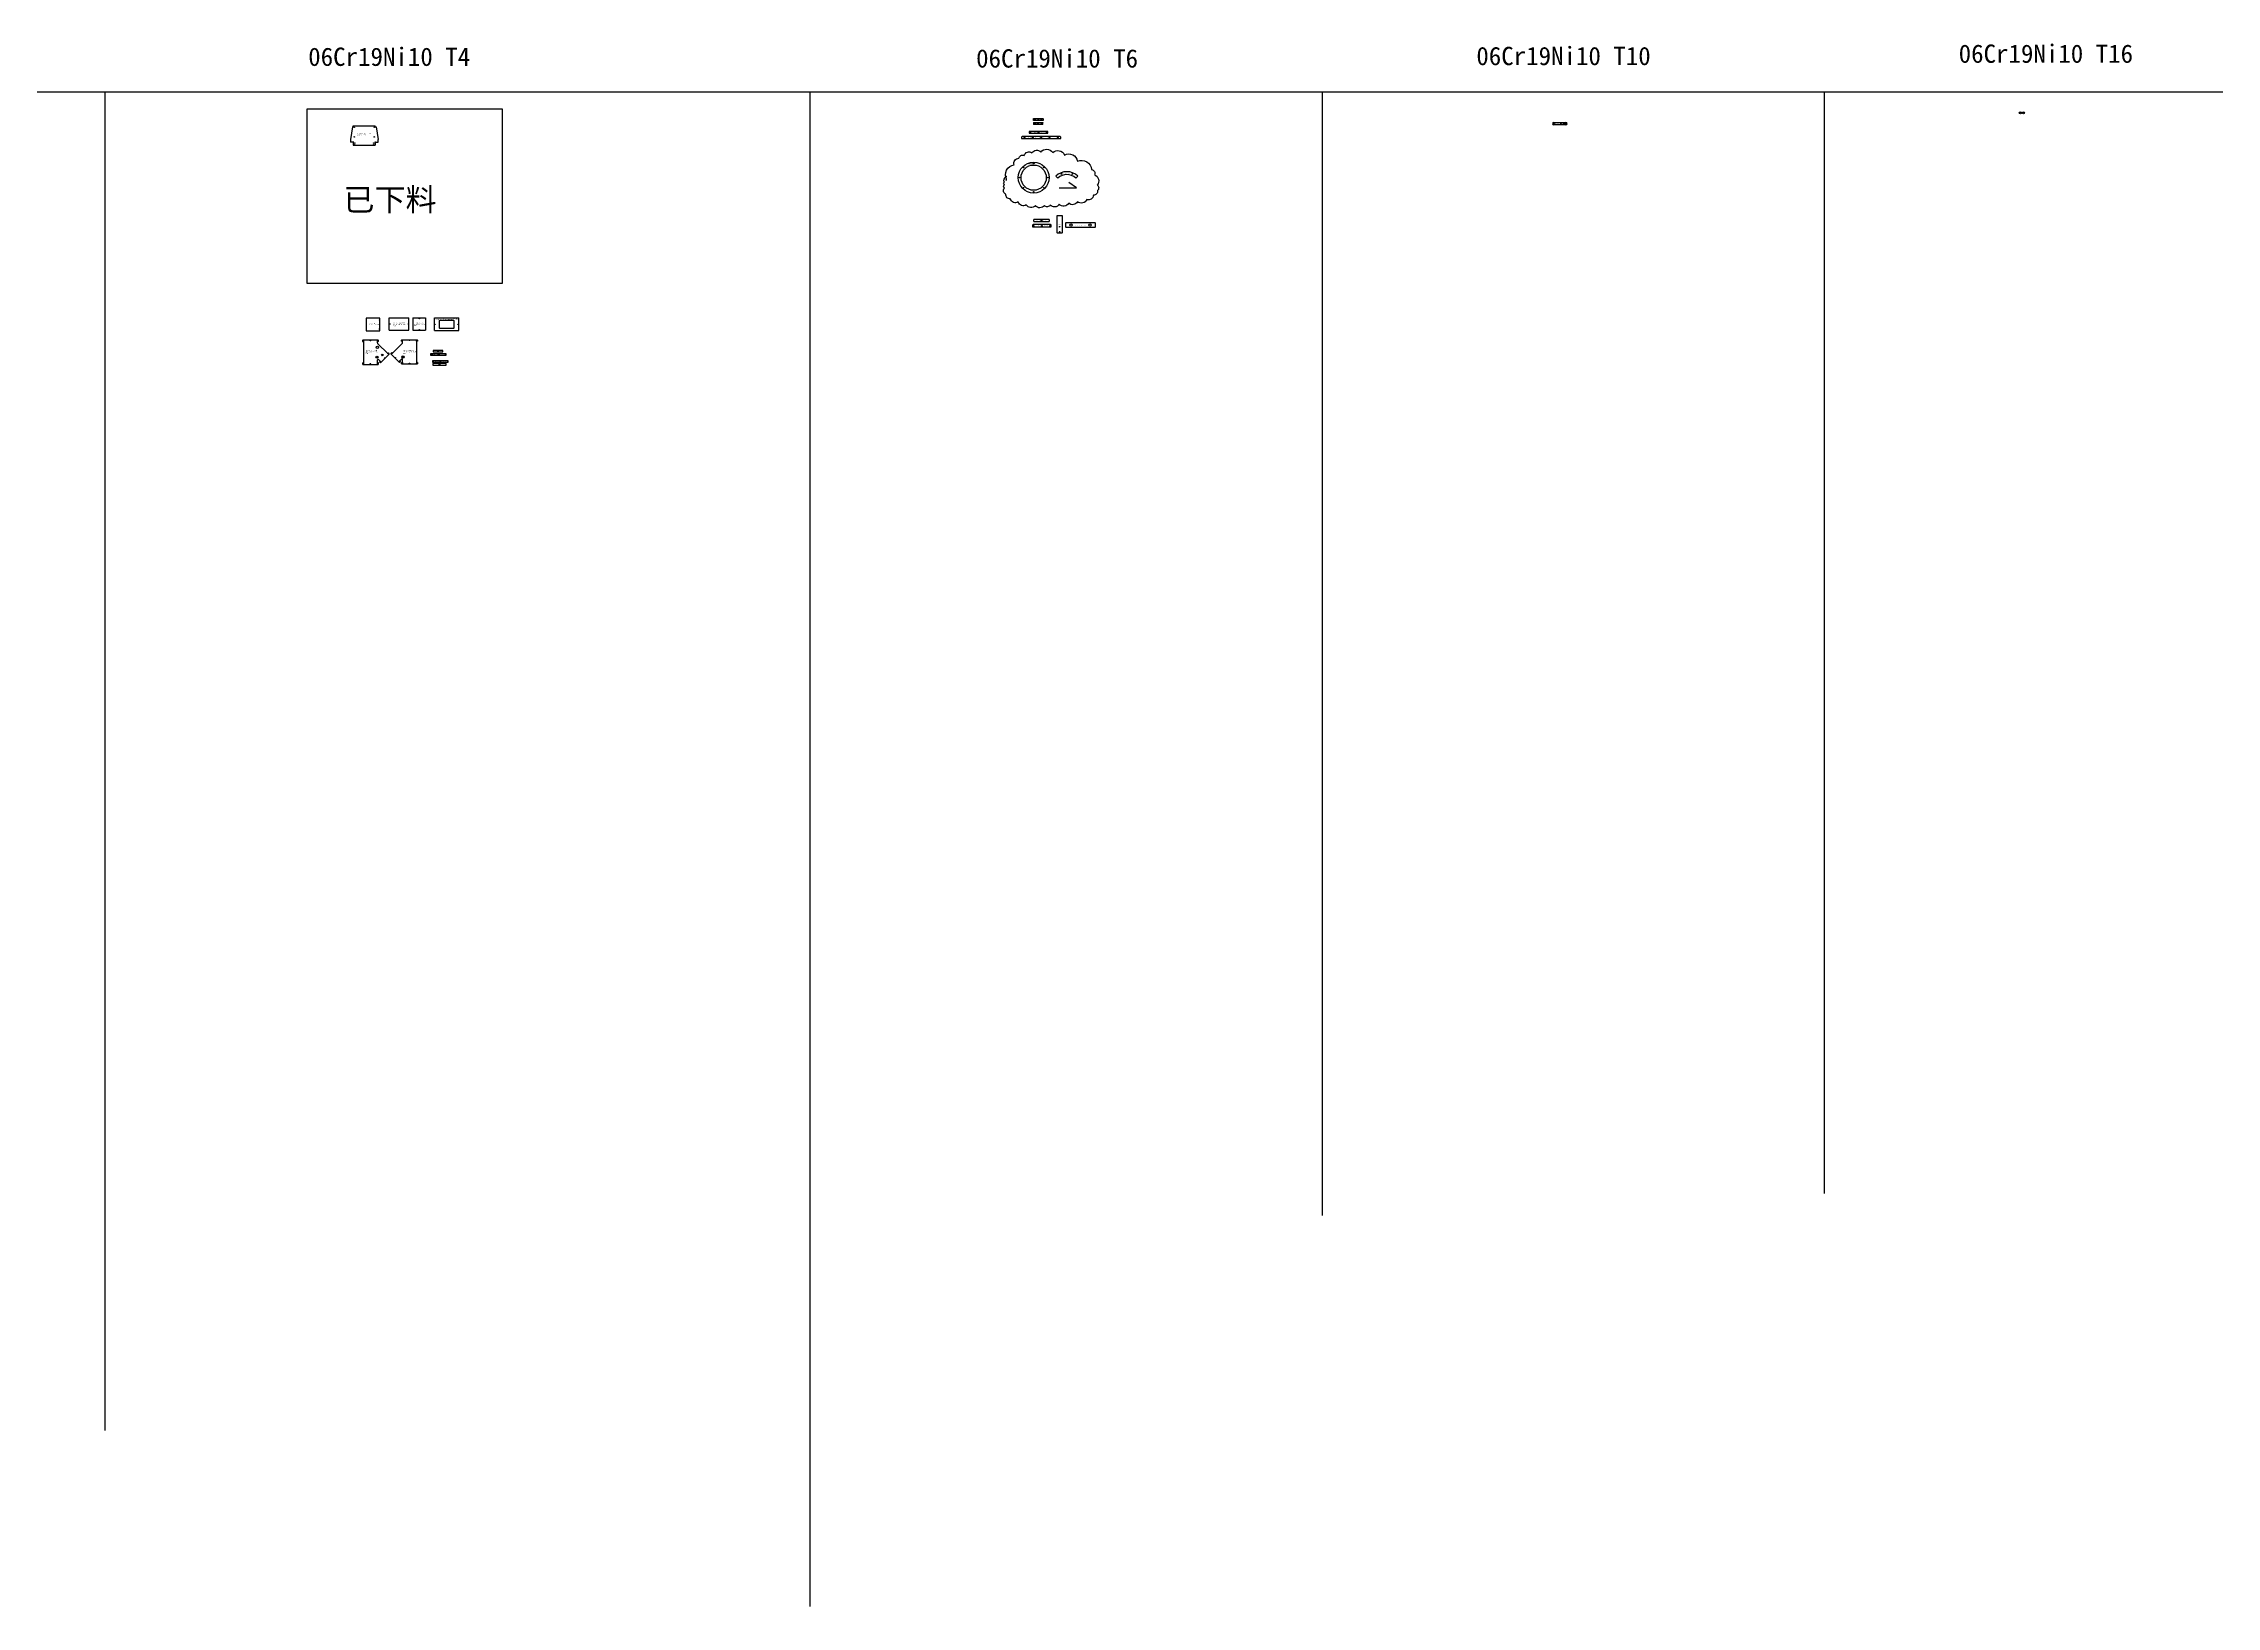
# Model space of a CAD drawing. Header units: millimetres. Extents: x -16 to 447564, y -223076 to 222851.
# Drawn here: x 213536 to 247942, y 197903 to 222649 of the extents above; entities that cross this region are included whole.
import ezdxf

# ---------------------------------------------------------------- set-up
doc = ezdxf.new("R2010")
doc.units = ezdxf.units.MM

# ---------------------------------------------------------------- blocks, each defined once
blk = doc.blocks.new('1303000031580_支架_101009002')
at = {"color": 7, "linetype": 'CONTINUOUS'}
for p, q in [((-188, 123), (-218, -77)), ((-176, 123), (-188, 123)), ((-176, 123), (-167, 120)), ((-175, 128), (-175, 140)), ((-175, 140), (175, 140)), ((-167, 120), (-175, 128)), ((175, 128), (167, 120)), ((167, 120), (176, 123)), ((175, 128), (175, 140)), ((176, 123), (188, 123)), ((188, 123), (218, -77)), ((-218, -77), (-218, -123)), ((-176, -123), (-218, -123)), ((-167, -119), (-176, -123)), ((-175, -128), (-167, -119)), ((-175, -128), (-175, -170)), ((-175, -170), (175, -170)), ((176, -123), (167, -119)), ((167, -119), (175, -128)), ((175, -128), (175, -170)), ((176, -123), (218, -123)), ((218, -123), (218, -77))]:
    blk.add_line(p, q, dxfattribs=at)
at = {"color": 6, "linetype": 'CONTINUOUS'}
for p, q in [((-167, 124), (-171, 124)), ((-171, 121), (-171, 119)), ((171, 124), (168, 124)), ((171, 117), (171, 121)), ((-171, -119), (-171, -121)), ((-171, -124), (-168, -124)), ((167, -124), (171, -124)), ((171, -121), (171, -118))]:
    blk.add_line(p, q, dxfattribs=at)
at = {"color": 7, "linetype": 'CONTINUOUS'}
for centre in [(-158, 113), (158, 113), (-158, -37), (-150, -136), (-150, -160), (150, -136), (150, -160), (158, -37)]:
    blk.add_circle(centre, 4, dxfattribs=at)
at = {"color": 3, "insert": (-118, 17), "char_height": 10.5, "width": 279.25, "attachment_point": 1}
blk.add_mtext('1303000031580 {\\fSimSun|b0|i0|c134|p2;支架 }101009002300 06Cr19Ni10 T4 {\\fSimSun|b0|i0|c134|p2;共}2{\\fSimSun|b0|i0|c134|p2;件}', dxfattribs=at)
blk = doc.blocks.new('101002010362___块')
at = {"color": 7, "linetype": 'CONTINUOUS'}
for p, q in [((-1026, 4019), (-1024, 4021)), ((-1026, 3991), (-1026, 4019)), ((-1026, 3991), (-1024, 3989)), ((-1024, 4021), (-878, 4021)), ((-878, 3989), (-1024, 3989)), ((-1008, 4012), (-1008, 3999)), ((-995, 4012), (-1008, 4012)), ((-1008, 3998), (-995, 3998)), ((-994, 3999), (-994, 4012)), ((-945, 4012), (-958, 4012)), ((-958, 4012), (-958, 3999)), ((-958, 3998), (-945, 3998)), ((-944, 3999), (-944, 4012)), ((-908, 4012), (-908, 3999)), ((-895, 4012), (-908, 4012)), ((-908, 3998), (-895, 3998)), ((-894, 3999), (-894, 4012)), ((-876, 4019), (-878, 4021)), ((-876, 3991), (-878, 3989)), ((-876, 4019), (-876, 3991))]:
    blk.add_line(p, q, dxfattribs=at)
for centre, start, end in [((-1008, 4012), 90, 180), ((-1008, 3999), 180, 270), ((-995, 4012), 0, 90), ((-995, 3999), 270, 0), ((-958, 4012), 90, 180), ((-958, 3999), 180, 270), ((-945, 4012), 0, 90), ((-945, 3999), 270, 0), ((-908, 4012), 90, 180), ((-908, 3999), 180, 270), ((-895, 4012), 0, 90), ((-895, 3999), 270, 0)]:
    blk.add_arc(centre, 0.5, start, end, dxfattribs=at)
at = {"color": 3, "insert": (-1012, 4014), "char_height": 5.25, "width": 126.21, "attachment_point": 1}
blk.add_mtext('1303000017623{\\fSimSun|b0|i0|c134|p54;  块 }101002010362{\\fSimSun|b0|i0|c134|p54; }   06Cr19Ni10     T6    1{\\fSimSun|b0|i0|c134|p54;件}/{\\fSimSun|b0|i0|c134|p54;套}  {\\fSimSun|b0|i0|c134|p54;共2件}', dxfattribs=at)
blk = doc.blocks.new('101002010363___块')
at = {"color": 7, "linetype": 'CONTINUOUS'}
for p, q in [((-1029, 3945), (-1031, 3943)), ((-1031, 3943), (-1031, 3915)), ((-1029, 3913), (-1031, 3915)), ((-1029, 3945), (-883, 3945)), ((-883, 3913), (-1029, 3913)), ((-883, 3945), (-881, 3943)), ((-881, 3915), (-883, 3913)), ((-881, 3915), (-881, 3943))]:
    blk.add_line(p, q, dxfattribs=at)
for centre in [(-1006, 3929), (-956, 3929), (-906, 3929)]:
    blk.add_circle(centre, 7, dxfattribs=at)
at = {"color": 3, "insert": (-1017, 3938), "char_height": 5.25, "width": 121.7, "attachment_point": 1}
blk.add_mtext('1303000017625{\\fSimSun|b0|i0|c134|p54; 块 }101002010363   06Cr19Ni10     T6    1{\\fSimSun|b0|i0|c134|p54;件}/{\\fSimSun|b0|i0|c134|p54;套}  {\\fSimSun|b0|i0|c134|p54;共2件}', dxfattribs=at)
blk = doc.blocks.new('1303000020155_板_1010080015')
at = {"color": 7, "linetype": 'CONTINUOUS'}
for p, q in [((-150, 15), (-150, -15)), ((150, 15), (-150, 15)), ((150, -15), (150, 15)), ((-150, -15), (150, -15))]:
    blk.add_line(p, q, dxfattribs=at)
for centre in [(-132, -1), (0, -1), (132, -1)]:
    blk.add_circle(centre, 5, dxfattribs=at)
at = {"color": 3, "insert": (-104, 9), "char_height": 7, "width": 174.32, "attachment_point": 1}
blk.add_mtext('1303000020155 {\\fSimSun|b0|i0|c134|p2;板 }101008001551 06Cr19Ni10_T6_GB_T4237  {\\fSimSun|b0|i0|c134|p2;共}8{\\fSimSun|b0|i0|c134|p2;件}', dxfattribs=at)
blk = doc.blocks.new('1303000020158_板_1010080015')
at = {"color": 7, "linetype": 'CONTINUOUS'}
for p, q in [((-310, 5), (-310, -15)), ((300, 15), (-300, 15)), ((310, -15), (310, 5))]:
    blk.add_line(p, q, dxfattribs=at)
at = {"color": 7}
blk.add_line((-310, -15), (310, -15), dxfattribs=at)
at = {"color": 7, "linetype": 'CONTINUOUS'}
for centre in [(-264, 0), (-132, 0), (0, 0), (132, 0), (264, 0)]:
    blk.add_circle(centre, 5, dxfattribs=at)
for centre, start, end in [((-300, 5), 90, 180), ((300, 5), 0, 90)]:
    blk.add_arc(centre, 10, start, end, dxfattribs=at)
at = {"color": 3, "insert": (-221, 5), "char_height": 7, "width": 331, "attachment_point": 1}
blk.add_mtext('1303000020158 {\\fSimSun|b0|i0|c134|p2;板 }101008001550 06Cr19Ni10_T6_GB_T4237  {\\fSimSun|b0|i0|c134|p2;共}8{\\fSimSun|b0|i0|c134|p2;件}', dxfattribs=at)
blk = doc.blocks.new('1303000020101_垫_1010080015')
at = {"color": 7, "linetype": 'CONTINUOUS'}
for centre, radius in [((0, 0), 245), ((-225, 0), 5), ((-225, 0), 5), ((0, 0), 200), ((-159, 159), 5), ((-159, 159), 5), ((0, 225), 5), ((0, 225), 5), ((159, 159), 5), ((159, 159), 5), ((225, 0), 5), ((225, 0), 5), ((-159, -159), 5), ((-159, -159), 5), ((0, -225), 5), ((0, -225), 5), ((159, -159), 5), ((159, -159), 5)]:
    blk.add_circle(centre, radius, dxfattribs=at)
at = {"color": 3, "insert": (-86, 225), "char_height": 7, "width": 176.44, "attachment_point": 1}
blk.add_mtext('1303000020101 {\\fSimSun|b0|i0|c134|p2;垫 }101008001543 06Cr19Ni10_T6_GB_T4237  {\\fSimSun|b0|i0|c134|p2;共}4{\\fSimSun|b0|i0|c134|p2;件}', dxfattribs=at)
blk = doc.blocks.new('1303000020101-1_垫_10100800')
for p, q in [((630, 165), (661, 133)), ((976, 165), (944, 133))]:
    blk.add_line(p, q)
at = {"color": 7, "linetype": 'CONTINUOUS'}
for centre in [(717, 199), (889, 199)]:
    blk.add_circle(centre, 5, dxfattribs=at)
for radius in [245, 200]:
    blk.add_arc((803, -8), radius, 45, 135, dxfattribs=at)
at = {"color": 3, "insert": (715, 217), "char_height": 7, "width": 196.16, "attachment_point": 1}
blk.add_mtext('1303000020101-1 {\\fSimSun|b0|i0|c134|p2;垫 }101008001543 06Cr19Ni10_T6_GB_T4237 4{\\fSimSun|b0|i0|c134|p2;件}/{\\fSimSun|b0|i0|c134|p2;套  共16件}', dxfattribs=at)
blk = doc.blocks.new('101004001660__翻板')
at = {"color": 7, "linetype": 'CONTINUOUS'}
for p, q in [((6283, 2229), (6067, 2229)), ((6067, 2229), (6067, 2030)), ((6283, 2030), (6283, 2229)), ((6067, 2030), (6283, 2030))]:
    blk.add_line(p, q, dxfattribs=at)
for centre in [(6274, 2200), (6274, 2130), (6274, 2060)]:
    blk.add_circle(centre, 3.3, dxfattribs=at)
at = {"color": 3, "insert": (6113, 2147), "char_height": 7, "width": 139.16, "attachment_point": 1}
blk.add_mtext('101004001660  {\\fSimSun|b0|i0|c134|p2;翻板  }06Cr19Ni10  T4  1{\\fSimSun|b0|i0|c134|p2;件}/{\\fSimSun|b0|i0|c134|p2;套  共}4{\\fSimSun|b0|i0|c134|p2;件}', dxfattribs=at)
blk = doc.blocks.new('101004001664_弯板')
at = {"color": 7, "linetype": 'CONTINUOUS'}
for p, q in [((2029, 1904), (2029, 2104)), ((2029, 2104), (2340, 2104)), ((2340, 1904), (2340, 2104)), ((2029, 1904), (2340, 1904))]:
    blk.add_line(p, q, dxfattribs=at)
at = {"color": 6}
for p, q in [((2051, 2098), (2051, 2104)), ((2286, 2104), (2286, 2098)), ((2319, 2104), (2319, 2098)), ((2051, 1904), (2051, 1908)), ((2286, 1908), (2286, 1904)), ((2319, 1908), (2319, 1904))]:
    blk.add_line(p, q, dxfattribs=at)
at = {"color": 7, "linetype": 'CONTINUOUS'}
for centre in [(2038, 2004), (2330, 2004)]:
    blk.add_circle(centre, 4, dxfattribs=at)
at = {"color": 3, "insert": (2089, 2027), "char_height": 14, "width": 204.43, "attachment_point": 1}
blk.add_mtext('101004001664 {\\fSimSun|b0|i0|c134|p2;弯板 }06Cr19Ni10 T4 1{\\fSimSun|b0|i0|c134|p2;件}/{\\fSimSun|b0|i0|c134|p2;套 }{\\fSimSun|b0|i0|c134|p2;共}4{\\fSimSun|b0|i0|c134|p2;件}', dxfattribs=at)
blk = doc.blocks.new('101004001665_弯板')
at = {"color": 7, "linetype": 'CONTINUOUS'}
for p, q in [((2404, 2100), (2604, 2100)), ((2404, 2100), (2404, 1905)), ((2604, 2100), (2604, 1905)), ((2404, 1905), (2604, 1905))]:
    blk.add_line(p, q, dxfattribs=at)
at = {"color": 6}
for p, q in [((2404, 2078), (2407, 2078)), ((2601, 2078), (2604, 2078)), ((2407, 1997), (2404, 1997)), ((2407, 1926), (2404, 1926)), ((2604, 1997), (2601, 1997)), ((2604, 1926), (2601, 1926))]:
    blk.add_line(p, q, dxfattribs=at)
at = {"color": 7, "linetype": 'CONTINUOUS'}
for centre in [(2504, 2090), (2504, 1914)]:
    blk.add_circle(centre, 4, dxfattribs=at)
at = {"color": 3, "insert": (2426, 2025), "char_height": 11.2, "width": 166.24, "attachment_point": 1}
blk.add_mtext('101004001665 {\\fSimSun|b0|i0|c134|p2;弯板 }06Cr19Ni10 T4 1{\\fSimSun|b0|i0|c134|p2;件}/{\\fSimSun|b0|i0|c134|p2;套 }{\\fSimSun|b0|i0|c134|p2;共}4{\\fSimSun|b0|i0|c134|p2;件}', dxfattribs=at)
blk = doc.blocks.new('101004001666_弯板')
at = {"color": 7, "linetype": 'CONTINUOUS'}
for p, q in [((2675, 1913), (2675, 2113)), ((2675, 2113), (3060, 2113)), ((2753, 1951), (2753, 2075)), ((2756, 2078), (2980, 2078)), ((2983, 2075), (2983, 1951)), ((3060, 1913), (3060, 2113)), ((2675, 1913), (3060, 1913)), ((2980, 1948), (2756, 1948))]:
    blk.add_line(p, q, dxfattribs=at)
at = {"color": 6}
for p, q in [((2696, 2108), (2696, 2113)), ((3039, 2113), (3039, 2108)), ((2696, 1913), (2696, 1919)), ((3039, 1919), (3039, 1913))]:
    blk.add_line(p, q, dxfattribs=at)
at = {"color": 7, "linetype": 'CONTINUOUS'}
for centre in [(2685, 2013), (3050, 2013)]:
    blk.add_circle(centre, 4, dxfattribs=at)
for centre, start, end in [((2756, 2075), 90, 180), ((2980, 2075), 0, 90), ((2756, 1951), 180, 270), ((2980, 1951), 270, 0)]:
    blk.add_arc(centre, 3, start, end, dxfattribs=at)
at = {"color": 3, "insert": (2685, 2099), "char_height": 11.2, "width": 359.37, "attachment_point": 1}
blk.add_mtext('101004001666 {\\fSimSun|b0|i0|c134|p2;弯板 }06Cr19Ni10 T4 1{\\fSimSun|b0|i0|c134|p2;件}/{\\fSimSun|b0|i0|c134|p2;套 共}4{\\fSimSun|b0|i0|c134|p2;件}', dxfattribs=at)
blk = doc.blocks.new('101004001667_弯板')
at = {"color": 7, "linetype": 'CONTINUOUS'}
for p, q in [((1653, 1821), (1653, 1801)), ((1653, 1801), (1668, 1801)), ((1898, 1826), (1658, 1826)), ((1668, 1809), (1668, 1458)), ((1668, 1809), (1668, 1809)), ((1668, 1801), (1668, 1809)), ((1889, 1809), (1888, 1809)), ((1888, 1779), (1888, 1809)), ((1889, 1801), (1889, 1809)), ((1903, 1801), (1889, 1801)), ((2056, 1608), (1891, 1772)), ((1903, 1801), (1903, 1821)), ((1653, 1466), (1653, 1446)), ((1653, 1466), (1668, 1466)), ((1658, 1441), (1898, 1441)), ((1668, 1466), (1668, 1458)), ((1668, 1458), (1668, 1458)), ((1888, 1458), (1888, 1511)), ((1888, 1458), (1889, 1458)), ((1889, 1466), (1889, 1458)), ((1903, 1466), (1889, 1466)), ((1903, 1446), (1903, 1466)), ((1905, 1518), (1935, 1488)), ((1919, 1483), (1930, 1493)), ((1919, 1483), (1933, 1469)), ((1930, 1493), (1935, 1488)), ((1935, 1488), (1935, 1488)), ((1940, 1469), (2075, 1603)), ((2050, 1614), (2061, 1624)), ((2056, 1608), (2050, 1614)), ((2056, 1608), (2056, 1608)), ((2075, 1610), (2061, 1624))]:
    blk.add_line(p, q, dxfattribs=at)
at = {"color": 6}
for p, q in [((1672, 1805), (1668, 1805)), ((1888, 1805), (1883, 1805)), ((1668, 1462), (1672, 1462)), ((1885, 1462), (1888, 1462)), ((1932, 1491), (1935, 1493)), ((2050, 1609), (2053, 1611))]:
    blk.add_line(p, q, dxfattribs=at)
at = {"color": 7, "linetype": 'CONTINUOUS'}
for centre, radius in [((1663, 1816), 4), ((1778, 1816), 4), ((1893, 1816), 4), ((1663, 1451), 4), ((1778, 1451), 4), ((1880, 1554), 10), ((1893, 1451), 4), ((1937, 1478), 4), ((2001, 1542), 4), ((2066, 1607), 4)]:
    blk.add_circle(centre, radius, dxfattribs=at)
at = {"color": 6, "linetype": 'CONTINUOUS'}
for centre, radius in [((1887, 1709), 17.5), ((1880, 1554), 17.5), ((1965, 1589), 12.5)]:
    blk.add_circle(centre, radius, dxfattribs=at)
at = {"color": 7, "linetype": 'CONTINUOUS'}
for centre, radius, start, end in [((1658, 1821), 5, 90, 180), ((1898, 1779), 10, 180, 225), ((1898, 1821), 5, 0, 90), ((1658, 1446), 5, 180, 270), ((1898, 1511), 10, 45, 180), ((1898, 1446), 5, 270, 0), ((1937, 1472), 5, 225, 315), ((2071, 1607), 5, 315, 45)]:
    blk.add_arc(centre, radius, start, end, dxfattribs=at)
at = {"color": 3, "insert": (1701, 1669), "char_height": 14, "width": 199.38, "attachment_point": 1}
blk.add_mtext('101004001667 {\\fSimSun|b0|i0|c134|p2;弯板 }06Cr19Ni10 T4 1{\\fSimSun|b0|i0|c134|p2;件}/{\\fSimSun|b0|i0|c134|p2;套 }{\\fSimSun|b0|i0|c134|p2;共}4{\\fSimSun|b0|i0|c134|p2;件}', dxfattribs=at)
blk = doc.blocks.new('101004001668_弯板')
at = {"color": 7, "linetype": 'CONTINUOUS'}
for p, q in [((2219, 1608), (2383, 1772)), ((2371, 1801), (2371, 1821)), ((2371, 1801), (2386, 1801)), ((2376, 1826), (2616, 1826)), ((2386, 1801), (2386, 1809)), ((2386, 1809), (2386, 1809)), ((2386, 1779), (2386, 1809)), ((2606, 1809), (2606, 1458)), ((2606, 1809), (2606, 1809)), ((2606, 1801), (2606, 1809)), ((2621, 1801), (2606, 1801)), ((2621, 1821), (2621, 1801)), ((2200, 1610), (2214, 1624)), ((2334, 1469), (2200, 1603)), ((2225, 1614), (2214, 1624)), ((2219, 1608), (2225, 1614)), ((2219, 1608), (2219, 1608)), ((2369, 1518), (2339, 1488)), ((2345, 1493), (2339, 1488)), ((2339, 1488), (2339, 1488)), ((2355, 1483), (2341, 1469)), ((2355, 1483), (2345, 1493)), ((2371, 1466), (2386, 1466)), ((2371, 1446), (2371, 1466)), ((2616, 1441), (2376, 1441)), ((2386, 1458), (2386, 1511)), ((2386, 1466), (2386, 1458)), ((2386, 1458), (2386, 1458)), ((2621, 1466), (2606, 1466)), ((2606, 1466), (2606, 1458)), ((2606, 1458), (2606, 1458)), ((2621, 1466), (2621, 1446))]:
    blk.add_line(p, q, dxfattribs=at)
at = {"color": 6}
for p, q in [((2386, 1805), (2391, 1805)), ((2602, 1805), (2606, 1805)), ((2224, 1609), (2222, 1611)), ((2342, 1491), (2340, 1493)), ((2390, 1462), (2386, 1462)), ((2606, 1462), (2602, 1462))]:
    blk.add_line(p, q, dxfattribs=at)
at = {"color": 7, "linetype": 'CONTINUOUS'}
for centre, radius in [((2381, 1816), 4), ((2496, 1816), 4), ((2611, 1816), 4), ((2209, 1607), 4), ((2273, 1542), 4), ((2338, 1478), 4), ((2381, 1451), 4), ((2394, 1554), 10), ((2496, 1451), 4), ((2611, 1451), 4)]:
    blk.add_circle(centre, radius, dxfattribs=at)
at = {"color": 6, "linetype": 'CONTINUOUS'}
blk.add_circle((2394, 1554), 17.5, dxfattribs=at)
at = {"color": 7, "linetype": 'CONTINUOUS'}
for centre, radius, start, end in [((2376, 1821), 5, 90, 180), ((2376, 1779), 10, 315, 0), ((2616, 1821), 5, 0, 90), ((2203, 1607), 5, 135, 225), ((2338, 1472), 5, 225, 315), ((2376, 1511), 10, 0, 135), ((2376, 1446), 5, 180, 270), ((2616, 1446), 5, 270, 0)]:
    blk.add_arc(centre, radius, start, end, dxfattribs=at)
at = {"color": 3, "insert": (2394, 1664), "char_height": 14, "width": 200.57, "attachment_point": 1}
blk.add_mtext('101004001668 {\\fSimSun|b0|i0|c134|p2;弯板 }06Cr19Ni10 T4 1{\\fSimSun|b0|i0|c134|p2;件}/{\\fSimSun|b0|i0|c134|p2;套 }{\\fSimSun|b0|i0|c134|p2;共}4{\\fSimSun|b0|i0|c134|p2;件}', dxfattribs=at)
blk = doc.blocks.new('101004001669__圆柱')
at = {"color": 7, "linetype": 'CONTINUOUS'}
for radius in [17.5, 10]:
    blk.add_circle((18001, 2049), radius, dxfattribs=at)
at = {"color": 3, "insert": (17989, 2058), "char_height": 2.1, "width": 26.16, "attachment_point": 1}
blk.add_mtext('101004001669  {\\fSimSun|b0|i0|c134|p2;圆柱  }06Cr19Ni10  T16   2{\\fSimSun|b0|i0|c134|p2;件}/{\\fSimSun|b0|i0|c134|p2;套  共}4+4{\\fSimSun|b0|i0|c134|p2;件}', dxfattribs=at)
blk = doc.blocks.new('101004001670')
at = {"color": 7, "linetype": 'CONTINUOUS'}
for radius in [17.5, 4]:
    blk.add_circle((18164, 2046), radius, dxfattribs=at)
at = {"color": 3, "insert": (18142, 2056), "char_height": 3.5, "width": 43.16, "attachment_point": 1}
blk.add_mtext('101004001670  {\\fSimSun|b0|i0|c134|p2;圆柱  }06Cr19Ni10  T16    2{\\fSimSun|b0|i0|c134|p2;件}/{\\fSimSun|b0|i0|c134|p2;套    共}4{\\fSimSun|b0|i0|c134|p2;件}', dxfattribs=at)
blk = doc.blocks.new('101004001680-2_板')
at = {"color": 7, "linetype": 'CONTINUOUS'}
for p, q in [((7432, 1918), (7432, 1901)), ((7432, 1901), (7682, 1901)), ((7677, 1923), (7437, 1923)), ((7682, 1901), (7682, 1918))]:
    blk.add_line(p, q, dxfattribs=at)
for centre in [(7441, 1914), (7557, 1914), (7673, 1914)]:
    blk.add_circle(centre, 4, dxfattribs=at)
for centre, start, end in [((7437, 1918), 90, 180), ((7677, 1918), 0, 90)]:
    blk.add_arc(centre, 5, start, end, dxfattribs=at)
at = {"color": 3, "insert": (7447, 1916), "char_height": 6.272, "width": 226.2, "attachment_point": 1}
blk.add_mtext('101004001680-2 {\\fSimSun|b0|i0|c134|p2;板  }06Cr19Ni10  T4  2{\\fSimSun|b0|i0|c134|p2;件}/{\\fSimSun|b0|i0|c134|p2;套  共}8{\\fSimSun|b0|i0|c134|p2;件}', dxfattribs=at)
blk = doc.blocks.new('101004001694_板')
at = {"color": 7, "linetype": 'CONTINUOUS'}
for p, q in [((3152, 2077), (3152, 2055)), ((3308, 2077), (3152, 2077)), ((3308, 2055), (3308, 2077)), ((3152, 2055), (3308, 2055))]:
    blk.add_line(p, q, dxfattribs=at)
blk.add_circle((3230, 2068), 4, dxfattribs=at)
at = {"color": 3, "insert": (3172, 2064), "char_height": 3.92, "width": 134.1, "attachment_point": 1}
blk.add_mtext('101004001694 {\\fSimSun|b0|i0|c134|p2;板  }06Cr19Ni10  T4  2{\\fSimSun|b0|i0|c134|p2;件}/{\\fSimSun|b0|i0|c134|p2;套  共}8{\\fSimSun|b0|i0|c134|p2;件}', dxfattribs=at)
blk = doc.blocks.new('101004006827_手柄')
at = {"color": 7, "linetype": 'CONTINUOUS'}
for p, q in [((-1940, 31656), (-1750, 31656)), ((-1946, 31641), (-1946, 31631)), ((-1935, 31642), (-1945, 31642)), ((-1945, 31630), (-1935, 31630)), ((-1750, 31616), (-1940, 31616)), ((-1934, 31631), (-1934, 31641))]:
    blk.add_line(p, q, dxfattribs=at)
for centre, radius in [((-1825, 31636), 3.4), ((-1785, 31636), 2.5), ((-1750, 31636), 5.1)]:
    blk.add_circle(centre, radius, dxfattribs=at)
for centre, radius, start, end in [((-1940, 31636), 20, 90, 270), ((-1750, 31636), 20, 270, 90), ((-1945, 31641), 1, 90, 180), ((-1945, 31631), 1, 180, 270), ((-1935, 31641), 1, 0, 90), ((-1935, 31631), 1, 270, 0)]:
    blk.add_arc(centre, radius, start, end, dxfattribs=at)
at = {"color": 3, "insert": (-1927, 31650), "char_height": 6, "width": 121.66, "attachment_point": 1}
blk.add_mtext('101004006827 {\\fSimSun|b0|i0|c134|p2;手柄 }06Cr19Ni10 T10 1{\\fSimSun|b0|i0|c134|p2;件}/{\\fSimSun|b0|i0|c134|p2;套 共}4{\\fSimSun|b0|i0|c134|p2;件}', dxfattribs=at)
blk = doc.blocks.new('1303000014988_板_1010040016')
at = {"layer": 'SLD-0', "linetype": 'CONTINUOUS'}
for p, q in [((-125, 6), (-125, -11)), ((120, 11), (-120, 11)), ((125, -11), (125, 6)), ((-125, -11), (125, -11))]:
    blk.add_line(p, q, dxfattribs=at)
for centre in [(-115, 1), (0, 1), (115, 1)]:
    blk.add_circle(centre, 4, dxfattribs=at)
for centre, start, end in [((-120, 6), 90, 180), ((120, 6), 0, 90)]:
    blk.add_arc(centre, 5, start, end, dxfattribs=at)
at = {"layer": 'S1', "color": 3, "insert": (0, 0), "char_height": 3.6, "attachment_point": 5}
blk.add_mtext('T4_06Cr19Ni10_GB_T4237_1303000014988 {\\fSimSun|b0|i0|c134|p2;板 }101004001680   {\\fSimSun|b0|i0|c134|p2;共}24{\\fSimSun|b0|i0|c134|p2;件}', dxfattribs=at)
blk = doc.blocks.new('1303000014989_板_1010040016')
at = {"layer": 'SLD-0', "linetype": 'CONTINUOUS'}
for p, q in [((103, 11), (-103, 11)), ((-103, 11), (-103, -11)), ((103, -11), (103, 11)), ((-103, -11), (103, -11))]:
    blk.add_line(p, q, dxfattribs=at)
blk.add_circle((0, 1), 4, dxfattribs=at)
at = {"layer": 'S1', "color": 3, "insert": (0, 0), "char_height": 3.1, "attachment_point": 5}
blk.add_mtext('T4_06Cr19Ni10_GB_T4237_1303000014989 {\\fSimSun|b0|i0|c134|p2;板 }101004001681  {\\fSimSun|b0|i0|c134|p2;共}24{\\fSimSun|b0|i0|c134|p2;件} ', dxfattribs=at)
blk = doc.blocks.new('1303000017648_板_1010040030')
at = {"layer": 'SLD-0', "linetype": 'CONTINUOUS'}
for p, q in [((123, 16.5), (-123, 16.5)), ((-123, -16.5), (-123, 16.5)), ((123, 16.5), (123, -16.5)), ((-123, -16.5), (123, -16.5))]:
    blk.add_line(p, q, dxfattribs=at)
blk.add_circle((0, 0.5), 6, dxfattribs=at)
at = {"layer": 'S1', "color": 3, "insert": (0, 0), "char_height": 3.6, "attachment_point": 5}
blk.add_mtext('T6_06Cr19Ni10_GB_T4237__1303000017648 {\\fSimSun|b0|i0|c134|p2;板 }101004003052  {\\fSimSun|b0|i0|c134|p2;共}12{\\fSimSun|b0|i0|c134|p2;件}', dxfattribs=at)
blk = doc.blocks.new('1303000017647_板_1010040030')
at = {"layer": 'SLD-0', "linetype": 'CONTINUOUS'}
for p, q in [((-148, 7.5), (-148, -17.5)), ((138, 17.5), (-138, 17.5)), ((148, -17.5), (148, 7.5)), ((-148, -17.5), (148, -17.5))]:
    blk.add_line(p, q, dxfattribs=at)
for centre in [(-131, 0), (0, 0), (131, 0)]:
    blk.add_circle(centre, 6, dxfattribs=at)
for centre, start, end in [((-138, 7.5), 90, 180), ((138, 7.5), 0, 90)]:
    blk.add_arc(centre, 10, start, end, dxfattribs=at)
at = {"layer": 'S1', "color": 3, "insert": (0, 0), "char_height": 4.1, "width": 199.338, "attachment_point": 5}
blk.add_mtext('T6_06Cr19Ni10_GB_T4237__1303000017647 {\\fSimSun|b0|i0|c134|p2;板 }101004003051  {\\fSimSun|b0|i0|c134|p2;共}12{\\fSimSun|b0|i0|c134|p2;件}', dxfattribs=at)
blk = doc.blocks.new('1303000031688_板_1010080065')
at = {"color": 7, "linetype": 'CONTINUOUS'}
for p, q in [((-40, -135), (-40, 140)), ((-40, 140), (40, 140)), ((40, 140), (40, -135)), ((-40, -135), (-35, -140)), ((35, -140), (-35, -140)), ((35, -140), (40, -135))]:
    blk.add_line(p, q, dxfattribs=at)
for centre in [(0, -40), (0, -120)]:
    blk.add_circle(centre, 5.5, dxfattribs=at)
at = {"layer": 'S1', "color": 3, "insert": (0, 0), "char_height": 1, "attachment_point": 5}
blk.add_mtext('T6_06Cr19Ni10_GB_T4237__1303000031688 {\\fSimSun|b0|i0|c134|p2;板 }101008006540  {\\fSimSun|b0|i0|c134|p2;共}2{\\fSimSun|b0|i0|c134|p2;件}', dxfattribs=at)
blk = doc.blocks.new('1303000031687_支架_101008006')
at = {"color": 7, "linetype": 'CONTINUOUS'}
for p, q in [((-230, -35), (-230, 35)), ((-225, 40), (225, 40)), ((230, 35), (230, -35)), ((225, -40), (-225, -40))]:
    blk.add_line(p, q, dxfattribs=at)
for centre in [(-150, 0), (150, 0)]:
    blk.add_circle(centre, 19.5, dxfattribs=at)
for centre, start, end in [((-225, 35), 90, 180), ((225, 35), 0, 90), ((-225, -35), 180, 270), ((225, -35), 270, 0)]:
    blk.add_arc(centre, 5, start, end, dxfattribs=at)
at = {"layer": 'S1', "color": 3, "insert": (0, 0), "char_height": 5.6, "attachment_point": 5}
blk.add_mtext('T6_06Cr19Ni10_GB_T4237__1303000031687 {\\fSimSun|b0|i0|c134|p2;支架 }101008006543   {\\fSimSun|b0|i0|c134|p2;共}1{\\fSimSun|b0|i0|c134|p2;件}', dxfattribs=at)
blk = doc.blocks.new('MERGE_1_测')
at = {"color": 1}
for p, q in [((-56075.75749, 221881.8288), (212357.48311, 221881.8288)), ((-20699.46556, 221881.8288), (-20699.46556, 200689.54715)), ((-9536.11843, 221881.8288), (-9536.11843, 197903.29932)), ((-1422.76043, 221881.8288), (-1422.76043, 204091.64869)), ((6520.31232, 221881.8288), (6520.31232, 204441.82551)), ((-5590.12897, 220364.87052), (-5315.34732, 220364.87052)), ((-5315.34732, 220364.87052), (-5434.35797, 220449.06462))]:
    blk.add_line(p, q, dxfattribs=at)
at = {"color": 2}
blk.add_lwpolyline([(-17496.20787, 221615.07508), (-14407.29486, 221615.07508), (-14407.29486, 218850.23812), (-17496.20787, 218850.23812)], close=True, dxfattribs=at)
at = {"color": 1}
blk.add_lwpolyline([(-6423.91333, 220478.53537, -0.52056705), (-6420.61529, 220498.31022, -0.52056705), (-6420.61529, 220498.31022, -0.52056705), (-6303.5352, 220725.72104, -0.52056705), (-6303.5352, 220725.72104, -0.52056705), (-6226.03147, 220831.18692, -0.52056705), (-6226.03147, 220831.18692, -0.52056705), (-6143.5807, 220875.68034, -0.52056705), (-6143.5807, 220875.68034, -0.52056705), (-6019.90455, 220916.87795, -0.52056705), (-6019.90455, 220916.87795, -0.52056705), (-5881.38725, 220928.41328, -0.52056705), (-5881.38725, 220928.41328, -0.52056705), (-5691.75048, 220921.82167, -0.52056705), (-5691.75048, 220921.82167, -0.52056705), (-5503.76271, 220882.27196, -0.52056705), (-5503.76271, 220882.27196, -0.52056705), (-5297.63579, 220785.0456, -0.52056705), (-5297.63579, 220785.0456, -0.52056705), (-5076.66772, 220653.21324, -0.52056705), (-5076.66772, 220653.21324, -0.52056705), (-5028.84627, 220567.52221, -0.52056705), (-5028.84627, 220567.52221, -0.52056705), (-4987.62089, 220407.67548, -0.52056705), (-4987.62089, 220407.67548, -0.52056705), (-4984.32286, 220318.68864, -0.52056705), (-4984.32286, 220318.68864, -0.52056705), (-5045.33643, 220247.82875, -0.52056705), (-5045.33643, 220247.82875, -0.52056705), (-5152.52243, 220180.26467, -0.52056705), (-5152.52243, 220180.26467, -0.52056705), (-5299.2848, 220144.01077, -0.52056705), (-5299.2848, 220144.01077, -0.52056705), (-5436.15308, 220120.94011, -0.52056705), (-5436.15308, 220120.94011, -0.52056705), (-5589.51151, 220102.81316, -0.52056705), (-5589.51151, 220102.81316, -0.52056705), (-5729.67782, 220091.27783, -0.52056705), (-5729.67782, 220091.27783, -0.52056705), (-5823.67171, 220084.68621, -0.52056705), (-5823.67171, 220084.68621, -0.52056705), (-5965.48703, 220083.03831, -0.52056705), (-5965.48703, 220083.03831, -0.52056705), (-6110.60039, 220094.57363, -0.52056705), (-6110.60039, 220094.57363, -0.52056705), (-6235.92556, 220140.71496, -0.52056705), (-6235.92556, 220140.71496, -0.52056705), (-6362.89976, 220190.15209, -0.52056705), (-6362.89976, 220190.15209, -0.52056705), (-6432.1584, 220261.01199, -0.52056705), (-6432.1584, 220261.01199, -0.52056705), (-6455.24462, 220359.88625, -0.52056705), (-6455.24462, 220359.88625, -0.52056705), (-6456.89363, 220414.2671, -0.52056705), (-6456.89363, 220414.2671, -0.52056705), (-6456.89363, 220460.40842, -0.52056705), (-6456.89363, 220460.40842, -0.52056705), (-6455.24462, 220498.31022, -0.52056705), (-6455.24462, 220498.31022, -0.52056705), (-6442.0525, 220529.62041, -0.52056705), (-6442.0525, 220529.62041, -0.52056705), (-6425.56234, 220541.15574, -0.52056705), (-6425.56234, 220541.15574, -0.52056705), (-6418.96627, 220546.09945, -0.52056705), (-6418.96627, 220546.09945)], format="xyb", dxfattribs=at)
for name, p in [('1303000031580_支架_101009002', (-16591.68663, 221206.93029)), ('101004006827_手柄', (4183.43701, 189743.5902)), ('101004001669__圆柱', (-8370.82756, 219502.13422)), ('101004001670', (-8485.41222, 219504.38878)), ('101004001660__翻板', (-22625.86416, 216068.62367)), ('101004001664_弯板', (-18224.22308, 216203.42832)), ('101004001665_弯板', (-18224.22308, 216203.42832)), ('101004001666_弯板', (-18155.77267, 216189.81061)), ('101004001667_弯板', (-18270.85066, 216127.8872)), ('101004001668_弯板', (-18371.20008, 216132.32997)), ('101004001694_板', (-18653.01734, 215711.95117)), ('101004001680-2_板', (-22976.07098, 215813.13267))]:
    blk.add_blockref(name, p, dxfattribs=at)
for name, p in [('1303000020155_板_1010080015', (-5916.1015, 221241.69752)), ('101002010362___块', (-4969.09611, 217438.25439)), ('101002010363___块', (-4964.41004, 217450.60772)), ('1303000020158_板_1010080015', (-5874.30276, 221158.51232)), ('1303000020101_垫_1010080015', (-5992.75657, 220524.77961)), ('1303000020101-1_垫_10100800', (-6270.82902, 220381.72633)), ('1303000017648_板_1010040030', (-5868.25016, 219847.17568)), ('1303000031688_板_1010080065', (-5582.12787, 219787.95744)), ('1303000017647_板_1010040030', (-5862.96321, 219763.26341)), ('1303000031687_支架_101008006', (-5251.82761, 219773.4228)), ('1303000014988_板_1010040016', (-15388.21997, 217615.05874)), ('1303000014989_板_1010040016', (-15400.15165, 217569.51287))]:
    blk.add_blockref(name, p)
at = {"color": 1, "char_height": 289.8855136, "width": 3484.4940981, "attachment_point": 1}
for s, insert in [('06Cr19Ni10 T10', (1015.76995, 222595.64468)), ('06Cr19Ni10 T16', (8652.62699, 222632.3313)), ('06Cr19Ni10 T4', (-17478.5516, 222583.65141)), ('06Cr19Ni10 T6', (-6903.8154, 222557.05875))]:
    blk.add_mtext(s, dxfattribs=dict(at, insert=insert))
at = {"color": 2, "insert": (-16920.10969, 220356.88828), "char_height": 360.0355761, "width": 1991.7920581, "attachment_point": 1}
blk.add_mtext('{\\fSimSun|b0|i0|c134|p2;已下料}', dxfattribs=at)

msp = doc.modelspace()

# ---------------------------------------------------------------- block references
msp.add_blockref('MERGE_1_测', (235207, 0))

doc.saveas('drawing.dxf')
